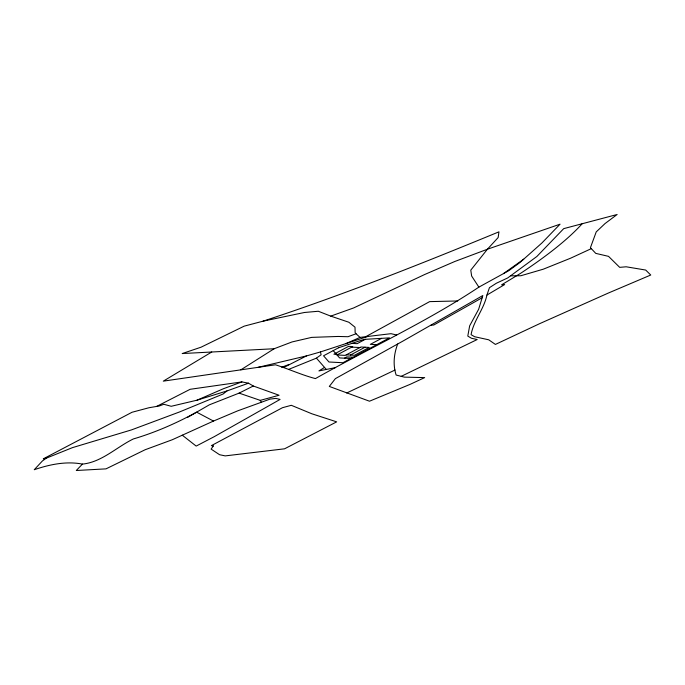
<?xml version="1.0" encoding="UTF-8"?>
<svg xmlns="http://www.w3.org/2000/svg" width="685" height="685" viewBox="0 0 685 685"><rect width="100%" height="100%" fill="white"/><g stroke="black" fill="none" stroke-linecap="round" stroke-linejoin="round"><path stroke-width="1.03" d="M397.694 343.99C393.901 353.974 392.805 364.651 396.127 375.046L404.373 377.135L424.666 377.606L410.127 384.353L369.489 401.213L329.305 386.426L335.376 378.634L403.354 340.847L482.839 295.518L478.644 309.252L469.662 325.82L467.787 336.104L471.468 338.262L477.214 339.52L401.23 376.339M486.924 295.055C483.978 309.192 473.609 320.511 471.074 334.657L474.602 336.72L488.756 339.811L495.409 344.427L539.6 323.688L608.314 293.06L650.75 275.019L645.707 270.053L626.158 266.79L619.685 267.356L608.528 256.353L595.745 253.373L590.419 247.696L596.224 231.907L605.069 223.541L617.134 214.499L563.712 228.636L536.86 256.49L507.679 277.956L496.368 283.23L489.441 287.674L486.924 295.055L504.648 284.566L501.608 284.832L520.514 273.383A307.582 66.051 -22.6 0 0 551.733 251.181A307.008 65.923 -22.6 0 0 581.574 224.389L582.104 223.764M213.489 421.061L196.638 412.156C176.499 423.159 155.367 432.475 133.327 438.965C116.493 447.168 101.705 462.178 82.457 464.096L76.283 470.501L106.004 468.865L145.134 449.745L172.295 439.736L213.489 421.061L237.626 410.872L269.993 399.124L275.798 398.387L280.096 399.423L214.174 436.705L196.175 446.081L182.253 435.18M396.649 334.999L391.007 333.681L360.036 337.388L356.054 333.766L348.031 336.72L338.202 336.455L311.675 337.38L292.041 341.943L274.154 348.742L182.193 353.554L201.065 347.192L244.177 326.154L263.117 321.154L304.474 312.48L318.311 311.255L330.752 316.119L353.597 307.959L424.683 274.505L454.797 261.49L487.403 249.229L560.039 224.192L541.972 242.927L519.949 262.518L508.767 270.703L478.883 287.135C426.943 321.762 369.729 347.86 315.434 378.591C301.725 375.012 288.865 369.027 275.481 364.797L163.295 381.151L211.742 352.004M226.923 390.964L223.105 394.003L179.556 411.95L131.452 429.915L72.482 447.63L46.349 458.145L43.292 458.839L132.042 412.259L148.919 407.755L159.34 405.957L163.826 404.27L171.216 406.291L197.057 400.168L226.923 390.964L248.492 383.189L253.296 386.006L279.095 395.262L260.257 400.365L239.099 393.121L209.319 404.844L187.467 417.439M523.725 259.153L503.441 273.632M288.839 369.318L316.427 358.144L321.137 354.753L320.434 351.944L367.674 336.472M46.349 458.145L42.419 460.945L34.25 469.713C49.671 464.439 66.205 460.979 82.457 464.096M240.803 369.857L274.154 348.742M324.536 367.417L318.919 370.919L335.641 367.597M283.855 367.434L306.469 355.926L320.434 351.944M365.739 336.703L429.632 301.623L457.768 300.963M482.154 297.744L433.733 325.041L431.13 325.135M365.276 339.332L357.168 343.664L351.859 343.399M344.452 358.178L346.858 356.894L353.255 357.219M381.571 338.347L370.345 344.349L376.733 344.675M350.395 355.053L365.071 347.209M156.634 406.419L190.156 389.294L241.899 381.913L248.492 383.189M239.099 393.121L253.296 386.006M346.696 393.002L395.031 370.028M591.309 248.646L570.596 258.202L543.316 269.179L520.823 275.755L510.804 275.832M360.036 337.388L346.053 343.553M197.057 400.168L223.61 388.66L241.899 381.913M281.681 367.228L289.121 364.454M263.117 321.154C343.014 294.927 421.232 263.871 498.963 231.83L498.149 237.558L487.403 249.229L470.783 270.147L471.64 276.029L478.883 287.135M258.254 367.306L306.469 355.926M351.688 347.124L359.925 347.543M338.039 354.419L333.92 354.205L348.596 346.362L352.715 346.576L337.011 354.967L345.249 355.387L360.952 346.995L369.189 347.423L354.513 355.267L346.276 354.839M350.84 358.503L339.606 357.93L333.21 350.617M330.752 316.119L348.87 322.25L355.01 327.182L355.147 332.704L356.054 333.766M316.427 358.144L326.317 369.446M260.257 400.365L261.173 401.915M213.335 445.961L211.117 449.103L219.551 454.712L225.211 455.893L284.566 448.812L336.669 421.857L311.812 413.766L291.313 405.306L282.494 407.695L211.331 445.652L213.335 445.961M338.621 347.732L323.543 355.789L328.98 362.005L342.945 362.725L389.474 337.868L364.035 339.409L338.621 347.732"/></g></svg>
